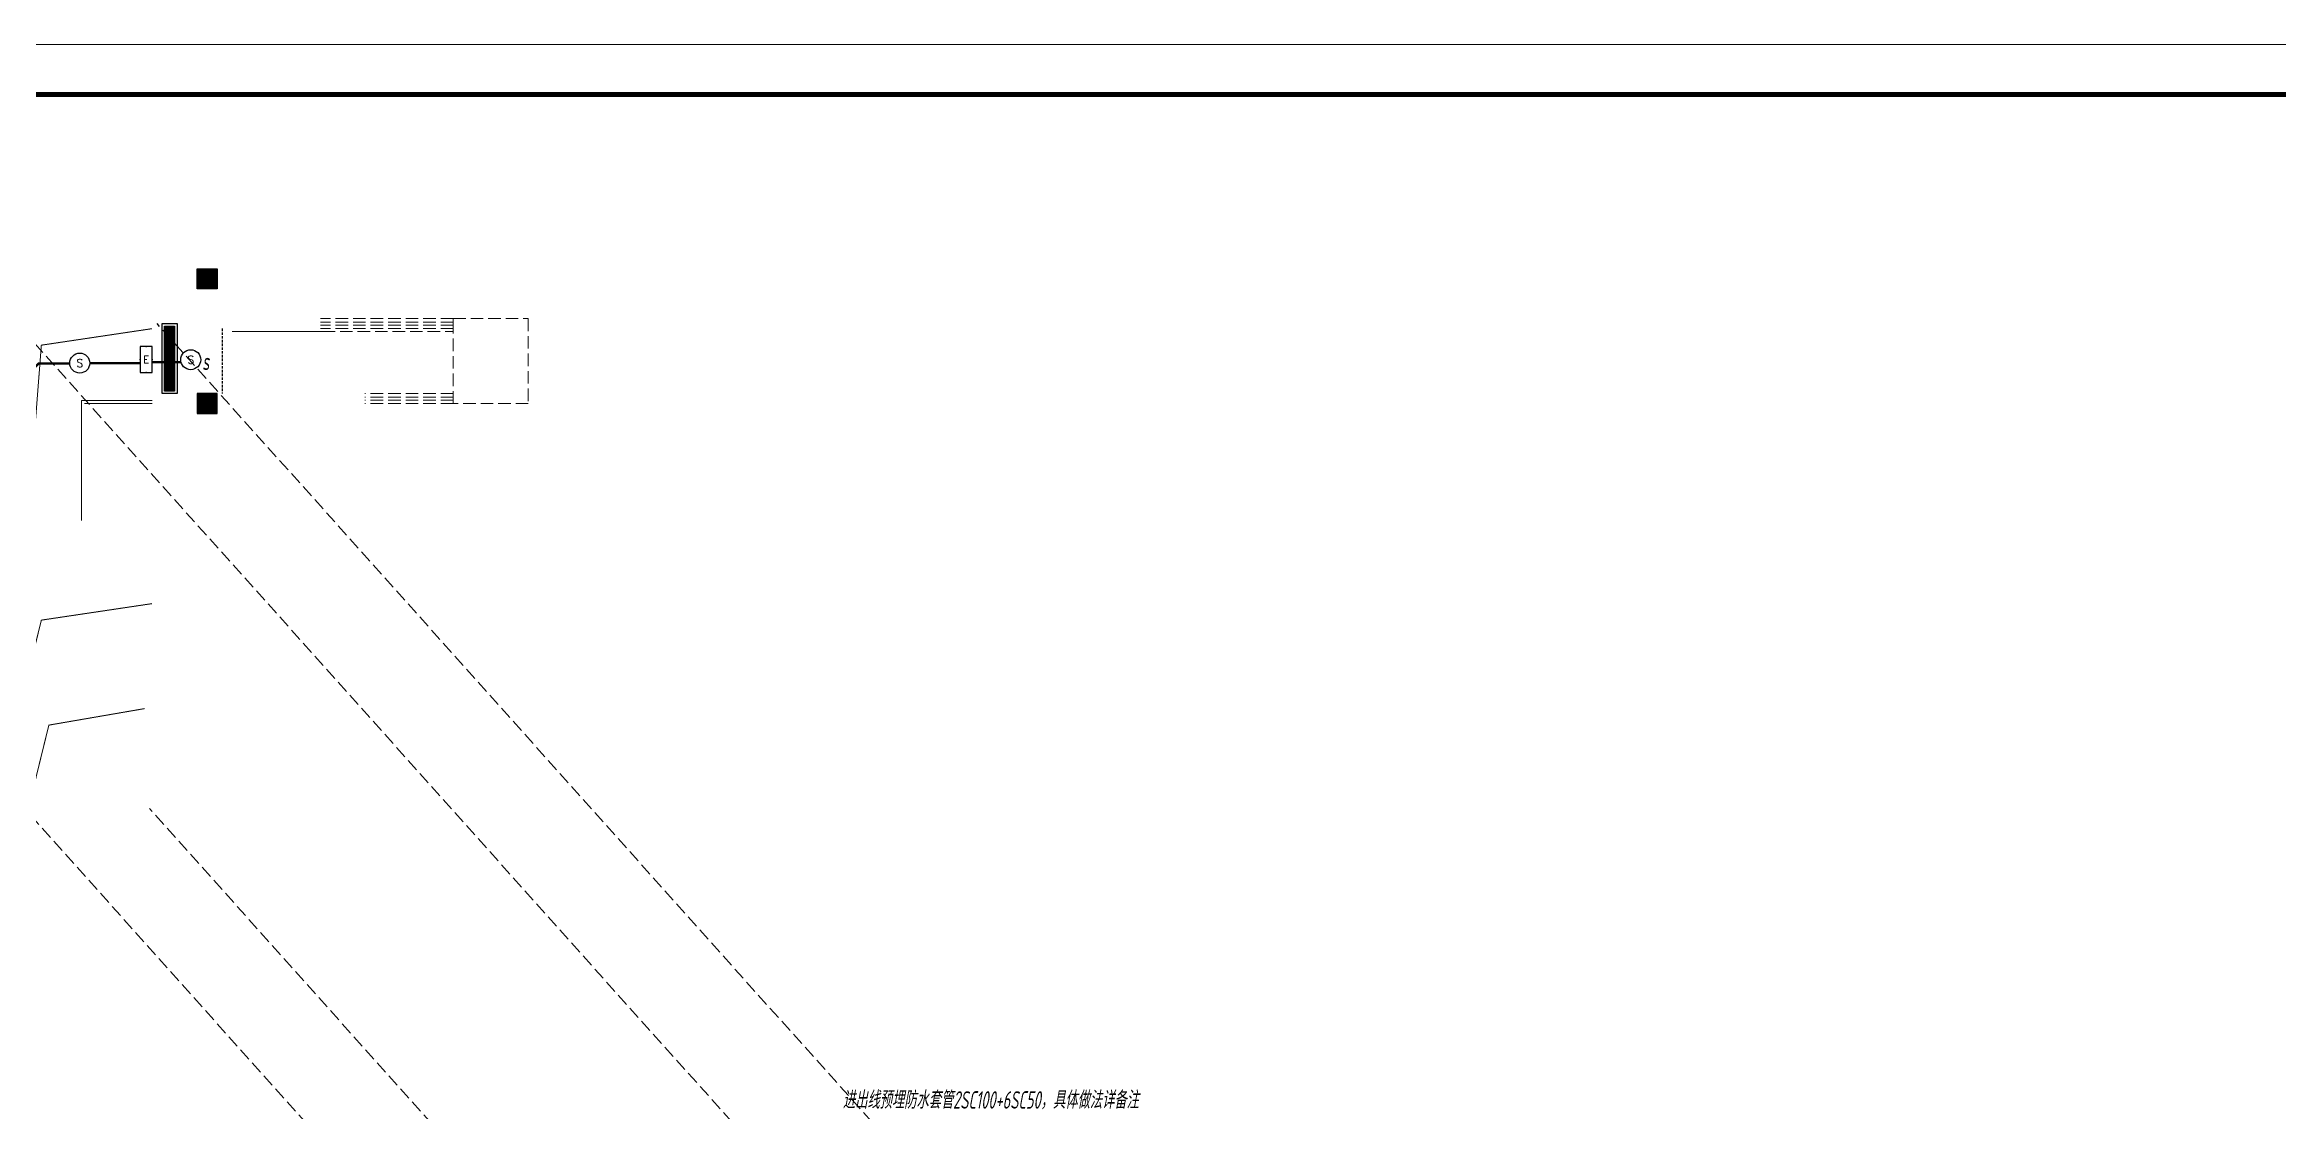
# Model space of a CAD drawing. Extents: x 3002737 to 4077523, y -995787 to -7267.
# Drawn here: x 3041366 to 3086007, y -720104 to -698787 of the extents above; entities that cross this region are included whole.
import ezdxf
from ezdxf.enums import TextEntityAlignment as Align
from ezdxf.xclip import XClip

# ---------------------------------------------------------------- set-up
doc = ezdxf.new("R2010")
doc.units = 0
doc.header["$LTSCALE"] = 1000
doc.header["$MEASUREMENT"] = 0
doc.header["$XCLIPFRAME"] = 2
for name, pattern in [('#P_--_20B1_001_t3$0$DASH', [0.35, 0.25, -0.1]), ('__DASH', [0.35, 0.25, -0.1]), ('DASH', [0.35, 0.25, -0.1]), ('DOTE', [2.4200000000000004, 2, -0.2, 0.02, -0.2]), ('HIDDEN', [0.375, 0.25, -0.125])]:
    doc.linetypes.add(name, pattern=pattern)
doc.layers.get('0').update_dxf_attribs({"linetype": 'CONTINUOUS'})
for name, color, linetype in [('DIM-照明', 7, 'CONTINUOUS'), ('EQUIP-照明', 3, 'CONTINUOUS'), ('WIRE-应急', 1, 'DASH'), ('审核', 1, 'CONTINUOUS')]:
    doc.layers.add(name, color=color, linetype=linetype)
for name, color, linetype, lineweight in [('DOTE', 19, 'DOTE', 9), ('PUB_HATCH', 8, 'CONTINUOUS', 9), ('STAIR', 252, 'CONTINUOUS', 20), ('图框', 147, 'CONTINUOUS', 20), ('平面-看线', 252, 'CONTINUOUS', 15)]:
    doc.layers.add(name, color=color, linetype=linetype, lineweight=lineweight)
doc.styles.add('_TEL_DIM', font='SIMPLEX', dxfattribs={"width": 0.8, "height": 3.5, "bigfont": 'HZTXT'})
doc.styles.add('HZTXT', font='gbeitc.shx', dxfattribs={"width": 0.8, "height": 400, "bigfont": 'hztxt.shx'})

# ---------------------------------------------------------------- blocks, each defined once
blk = doc.blocks.new('A$C74D73064')
at = {"layer": 'DOTE', "color": 252}
for p, q in [((105680.0351011311, 54519.25646164967), (105680.0351011311, 8148.876076509594)), ((111130.0351011312, 54519.25646164967), (111130.0351011312, 8148.87607650971)), ((125240.0351011325, 54519.25646164967), (125305.0351011325, 8148.87607650971)), ((130240.0351011315, 54519.25646164967), (130305.0351011315, 8148.87607650971))]:
    blk.add_line(p, q, dxfattribs=at)
blk = doc.blocks.new('$equip$00001838')
blk.add_circle((0, 0), 0.5)
at = {"style": '_TEL_DIM'}
blk.add_attdef('$TEXT$', text='', height=0.4, dxfattribs=at).set_placement((0, 0), align=Align.MIDDLE_CENTER)
at = {"style": '_TEL_DIM', "flags": 1}
blk.add_attdef('A', text='', height=2e-05, dxfattribs=at).set_placement((0, 0), align=Align.MIDDLE_CENTER)
blk = doc.blocks.new('$equip$00002534')
for p, q in [((-0.7200000000011642, 0.6599999999998545), (-0.7200000000011642, 0)), ((0.7200000000011642, 0.6599999999998545), (-0.7200000000011642, 0.6599999999998545)), ((-0.7200000000011642, 0), (0.7200000000011642, 0)), ((0.7200000000011642, 0), (0.7200000000011642, 0.6599999999998545))]:
    blk.add_line(p, q)
at = {"const_width": 0.04}
blk.add_lwpolyline([(-0.7200000000011642, 0.6599999999998545), (-0.7200000000011642, 0), (0.7200000000011642, 0), (0.7200000000011642, 0.6599999999998545), (-0.7200000000011642, 0.6599999999998545), (-0.7200000000011642, 0)], dxfattribs=at)
for p in [(-0.7200000000011642, 0.3299999999981083), (0, 0.6599999999998545), (0, 0), (0.7200000000011642, 0.3299999999981083)]:
    blk.add_point(p)
at = {"color": 7, "style": '_TEL_DIM'}
blk.add_attdef('$TEXT$', text='', height=0.4, dxfattribs=at).set_placement((0, 0.3299999999981083), align=Align.MIDDLE_CENTER)
at = {"color": 7, "style": '_TEL_DIM', "flags": 1}
blk.add_attdef('A', text='', height=2e-05, dxfattribs=at).set_placement((0, 0), align=Align.MIDDLE_CENTER)
blk = doc.blocks.new('A$C110D7C8B')
h = blk.add_hatch()
h.set_pattern_fill('ANSI32', color=252, scale=7, angle=135)
h.set_pattern_definition([(180, (-705542.5179923946, -984740.2321152245), (-3.552713678800501e-15, -33.33750000000001), []), (180, (-705553.6304971946, -984729.1196104245), (-3.552713678800501e-15, -33.33750000000001), [])])
h.paths.add_polyline_path([(50, -1350.000000041677), (250.0000000000582, -1350.000000041677), (249.9999999999418, -50), (50, -50)])
at = {"color": 252}
for points in [[(0, 0), (300, 0), (300, -1400.000000041677), (0, -1400.000000041677)], [(50, -50), (250, -50), (250, -1350.000000041677), (50, -1350.000000041677)]]:
    blk.add_lwpolyline(points, close=True, dxfattribs=at)
blk = doc.blocks.new('A$C028C60F5')
at = {"color": 252}
blk.add_lwpolyline([(400.0000000717118, -1.851003617048264e-07), (0, 0), (-1.851003617048264e-07, -400.0000001632143), (399.9999998866115, -400.0000003483146)], close=True, dxfattribs=at)
at = {"layer": 'PUB_HATCH', "color": 252}
blk.add_solid([(-1.851003617048264e-07, -400.0000001632143), (399.9999998866115, -400.0000003483146), (0, 0), (400.0000000717118, -1.851003617048264e-07)], dxfattribs=at)
blk = doc.blocks.new('A$C28781836')
at = {"color": 252, "const_width": 20}
for points in [[(-10119.74675783236, -5500.243901853333), (-9734.167879659159, -530.5246518856147), (-7519.74645551201, -200.2097836569883)], [(-10119.74482251349, -7600.249561245553), (-9734.163560814166, -6030.524345523096), (-7519.742136667017, -5700.209477294469)], [(-9969.746456323192, -9700.245550757623), (-9584.167872510036, -8130.523613388767), (-7669.746456337685, -7800.20874516014)]]:
    blk.add_lwpolyline(points, dxfattribs=at)
at = {"layer": 'STAIR', "color": 252, "linetype": '#P_--_20B1_001_t3$0$DASH'}
for p, q in [((-1500, 0), (-4152.000000014203, 1.047737896442413e-09)), ((-1499.999999999884, -69.99999995273538), (-4152.000000013737, -69.75341075321194)), ((-1500.000000000116, -129.9999999527354), (-4152.000000013388, -129.7534107532119)), ((-1500.000000001164, -200), (-4152.000000012922, -199.9999999989523)), ((-4111.199999980512, -260.0000000090804), (-1500.000000001164, -260.0000000224682)), ((-1500, -1500.000000031665), (-3267.999999990105, -1499.999999998952)), ((-1499.999999999884, -1569.9999999844), (-3267.999999989639, -1569.754457053379)), ((-1500.000000000116, -1629.9999999844), (-3267.999999989115, -1629.754457012867)), ((-1500.000000001164, -1700.000000031665), (-3267.999999989115, -1699.754457054427))]:
    blk.add_line(p, q, dxfattribs=at)
at = {"layer": 'STAIR', "color": 252}
for p, q in [((-5920, -259.9999999997672), (-4111.19999998057, -260.0000000090804)), ((-8869.74283019395, -1700.246588996262), (-7519.746456208813, -1700.246589469374))]:
    blk.add_line(p, q, dxfattribs=at)
at = {"layer": 'STAIR', "color": 252, "linetype": '#P_--_20B1_001_t3$0$DASH'}
blk.add_lwpolyline([(-1500, 0), (0, 0), (0, -1700.000000028405), (-1500, -1700.000000028405)], close=True, dxfattribs=at)
at = {"layer": 'STAIR', "color": 252}
blk.add_lwpolyline([(-7519.746456187801, -1640.246589469374), (-8929.755123912648, -1640.246588975191), (-8929.755124753749, -4040.246135032154)], dxfattribs=at)
at = {"layer": '审核', "color": 252, "linetype": 'HIDDEN', "ltscale": 0.2}
blk.add_line((-6119.755594726943, -200.1547837678809), (-6119.682242507813, -1500.172692473629), dxfattribs=at)
at = {"layer": '平面-看线', "color": 252}
for p, q in [((-1500.000000001164, -200), (-1500, 0)), ((-1500.000000001164, -1700.000000031665), (-1500, -1500.000000031665))]:
    blk.add_line(p, q, dxfattribs=at)
at = {"color": 252, "xscale": -1}
blk.add_blockref('A$C028C60F5', (-6219.744254106772, 999.753149292781), dxfattribs=at)
at = {"color": 252}
for name, p in [('A$C110D7C8B', (-7319.746456009045, -100.2399003441678)), ('A$C028C60F5', (-6619.744458064088, -1500.248004525783))]:
    blk.add_blockref(name, p, dxfattribs=at)

msp = doc.modelspace()

# ---------------------------------------------------------------- linework, layer by layer
at = {"color": 251, "linetype": '__DASH', "true_color": 0x636466}
for p, q in [((3058137.249581032, -723722.0079271684), (3040814.618897574, -704367.9724334597)), ((3060937.249579909, -723722.0079271686), (3043614.618896451, -704367.9724334597)), ((3058287.250275664, -733422.007666976), (3040964.619592207, -714067.9721732673)), ((3060787.44594194, -733422.007666976), (3043464.815258483, -714067.9721732673))]:
    msp.add_line(p, q, dxfattribs=at)
at = {"layer": 'WIRE-应急', "color": 1, "const_width": 50}
for points in [[(3040955.430906103, -706634.865579933), (3041155.190070686, -706986.4218094812), (3041155.190070686, -705253.9668725004), (3041249.438348132, -705163.1851053062), (3041868.199471877, -705163.1851053062)], [(3042268.069886279, -705156.8398577679), (3043277.019592891, -705156.8398578021)], [(3044095.721248385, -705138.415698689), (3043514.61959287, -705138.4156984668)]]:
    msp.add_lwpolyline(points, dxfattribs=at)
at = {"layer": '图框'}
msp.add_lwpolyline([(3032734.978639015, -698786.5741692537), (3116834.978639015, -698786.5741692537), (3116834.978639015, -758186.5741692537), (3032734.978639015, -758186.5741692537)], close=True, dxfattribs=at)
msp.add_lwpolyline([(3032734.978639015, -698786.5741692537), (3116834.978639015, -698786.5741692537), (3116834.978639015, -758186.5741692537), (3032734.978639015, -758186.5741692537)], close=True, dxfattribs=at)
at = {"layer": '图框', "const_width": 100}
msp.add_lwpolyline([(3115834.978639015, -757186.5741692537), (3115834.978639015, -699786.5741692537), (3035234.978639015, -699786.5741692537), (3035234.978639015, -757186.5741692537)], close=True, dxfattribs=at)

# ---------------------------------------------------------------- block references
msp.add_blockref('A$C28781836', (3051034.36604854, -704267.72662251))
ref = msp.add_blockref('A$C74D73064', (2940324.410596304, -750295.5973067265))
XClip(ref).set_block_clipping_path([(104713.0339338902, 10073.589627109584), (158713.0208014316, 29573.5896259328)])
at = {"layer": 'EQUIP-照明'}
ref = msp.add_blockref('$equip$00002534', (3043514.61959289, -705086.0724226552), dxfattribs=dict(at, xscale=360, yscale=360, zscale=360, rotation=90))
ref.add_attrib('$TEXT$', 'E', dxfattribs={"layer": '0', "color": 7, "height": 144, "style": '_TEL_DIM'}).set_placement((3043395.819592891, -705086.0724226552), align=Align.MIDDLE_CENTER)
at = {"layer": 'EQUIP-照明', "color": 6}
ref = msp.add_blockref('$equip$00001838', (3042068.033874691, -705156.8461077795), dxfattribs=dict(at, xscale=400, yscale=400, zscale=400))
ref.add_attrib('$TEXT$', 'S', dxfattribs={"layer": '0', "color": 7, "height": 160, "style": '_TEL_DIM'}).set_placement((3042068.033874691, -705156.8461077795), align=Align.MIDDLE_CENTER)
ref = msp.add_blockref('$equip$00001838', (3044286.967952607, -705088.4261145149), dxfattribs=dict(at, xscale=400, yscale=400, zscale=400))
ref.add_attrib('$TEXT$', 'S', dxfattribs={"layer": '0', "color": 7, "height": 160, "style": '_TEL_DIM'}).set_placement((3044286.967952607, -705088.4261145149), align=Align.MIDDLE_CENTER)

# ---------------------------------------------------------------- texts
at = {"layer": 'DIM-照明', "color": 7, "style": 'HZTXT', "width": 0.7}
msp.add_text('s', height=350.0000000000001, rotation=359.999465109586, dxfattribs=at).set_placement((3044514.350875913, -705297.4413827157, -1.645961674512364e-06))
msp.add_text('进出线预埋防水套管2SC100+6SC50，具体做法详备注', height=350, dxfattribs=at).set_placement((3057323.012810111, -720070.6351563449, 1500))

doc.saveas('drawing.dxf')
